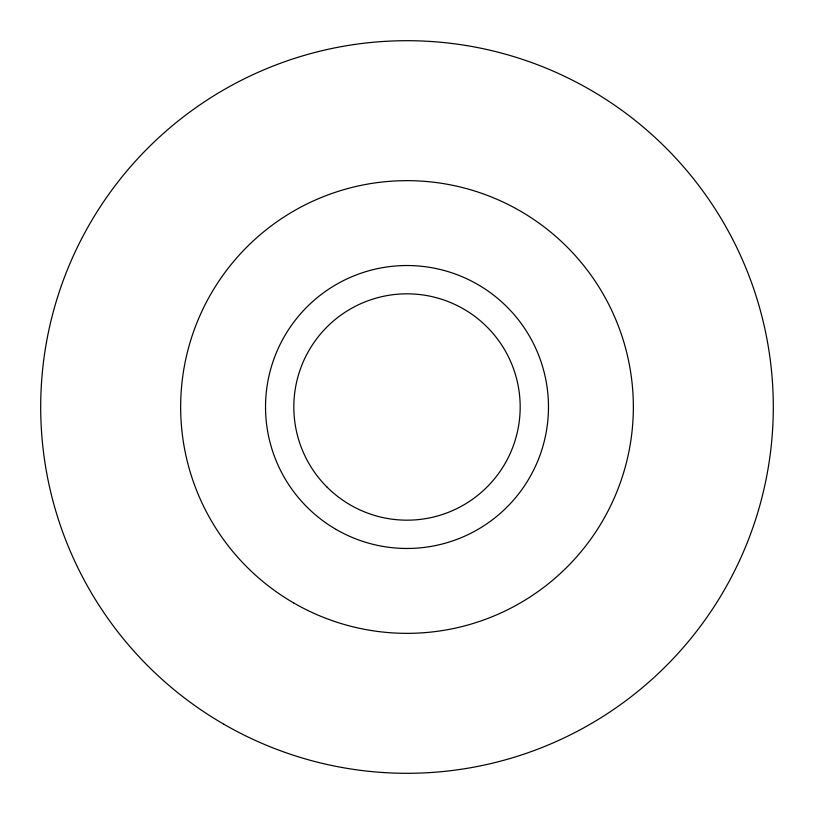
<?xml version="1.0" encoding="UTF-8"?>
<svg xmlns="http://www.w3.org/2000/svg" width="814" height="814" viewBox="0 0 814 814"><rect width="100%" height="100%" fill="white"/><g stroke="black" fill="none" stroke-linecap="round" stroke-linejoin="round"><path stroke-width="1.22" d="M336.263 529.517A141.473 141.473 0 0 0 548.473 407A141.473 141.473 0 0 0 336.263 284.483A141.473 141.473 0 0 0 336.263 529.517M326.974 487.026A113.177 113.177 0 0 0 516.32 436.294A113.177 113.177 0 0 0 377.706 297.68A113.177 113.177 0 0 0 326.974 487.026M293.823 603.021A226.353 226.353 0 0 0 633.353 407A226.353 226.353 0 0 0 293.823 210.979A226.353 226.353 0 0 0 293.823 603.021M223.85 724.226A366.3 366.3 0 0 0 773.3 407A366.3 366.3 0 0 0 223.85 89.774A366.3 366.3 0 0 0 223.85 724.226"/></g></svg>
